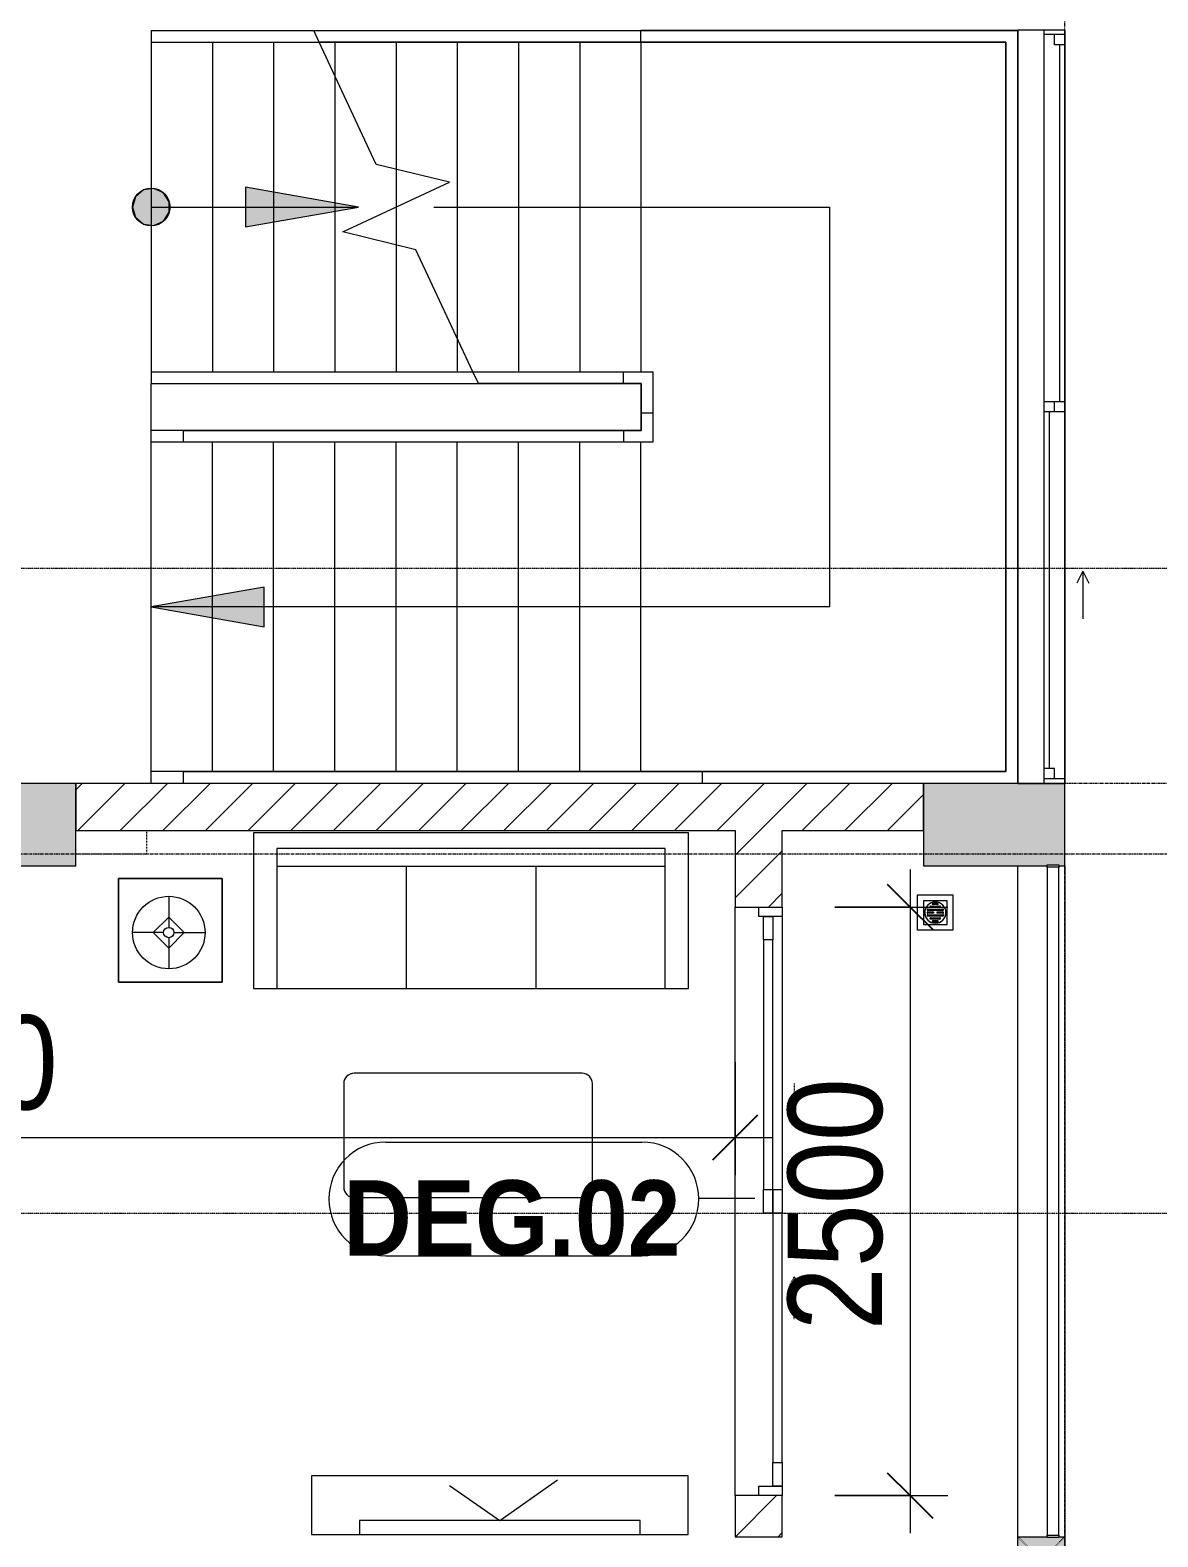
# Model space of a CAD drawing. Header units: millimetres. Extents: x 1591 to 239243, y -15958 to 82755.
# Drawn here: x 224857 to 229646, y 30637 to 37037 of the extents above; entities that cross this region are included whole.
import ezdxf

# ---------------------------------------------------------------- set-up
doc = ezdxf.new("R2010")
doc.units = ezdxf.units.MM
for name, pattern in [('Dash 1_8_', [6.35, 3.175, -3.175]), ('Dash Dot 3_16_', [7.9375, 4.7625, -1.5875, 0, -1.5875]), ('Dash_2_', [6, 3, -3]), ('Grid Line', [22.225, 12.7, -3.175, 3.175, -3.175])]:
    doc.linetypes.add(name, pattern=pattern)
for name, color, linetype, lineweight in [('0-1', 250, 'Continuous', 5), ('A-ANNO-DIMS', 211, 'Continuous', 9), ('A-ANNO-DIMS-160', 211, 'Continuous', 9), ('A-AREA', 32, 'Dash 1_8_', 9), ('A-DOOR', 31, 'Continuous', 9), ('A-DOOR-FRAM', 31, 'Continuous', 9), ('A-DOOR-HDLN', 31, 'Dash_2_', 9), ('A-DOOR-IDEN', 31, 'Continuous', 9), ('A-FLOR-1', 7, 'Continuous', 9), ('A-FLOR-2', 9, 'Continuous', 9), ('A-FLOR-HRAL', 11, 'Continuous', 9), ('A-GLAZ', 151, 'Continuous', 9), ('A-WALL', 113, 'Continuous', 9), ('A-WALL-3', 113, 'Continuous', 18), ('A-WALL-PATT-2', 111, 'Continuous', 9), ('G-ANNO-SYMB-1', 111, 'Dash Dot 3_16_', 18), ('I-FURN', 30, 'Continuous', 9), ('I-FURN-1', 254, 'Continuous', 9), ('M-EQPM-1', 254, 'Continuous', 9), ('S-COLS', 52, 'Continuous', 9), ('S-COLS-1', 52, 'Continuous', 5), ('S-COLS-2', 250, 'Continuous', 18), ('S-COLS-6', 52, 'Continuous', 18), ('S-COLS-HDLN', 52, 'Dash_2_', 9), ('S-GRID-1', 1, 'Grid Line', 9), ('S-STRS', 31, 'Continuous', 9), ('S-STRS-ANNO', 31, 'Continuous', 9), ('S-STRS-MBND', 31, 'Continuous', 9)]:
    doc.layers.add(name, color=color, linetype=linetype, lineweight=lineweight)
doc.styles.add('Arial_B_4', font='arialbd_0.ttf', dxfattribs={"width": 0.9, "height": 320})
doc.styles.add('UTM Avo', font='UTM Avo.ttf', dxfattribs={"width": 0.9, "height": 400})
doc.dimstyles.new('1_Dim_chi_tiet_2_5', dxfattribs={"dimscale": 304.8, "dimtxt": 399.720379, "dimasz": 0.629921, "dimexe": 0.524934, "dimexo": 0.0625, "dimgap": 0.052493, "dimtad": 1, "dimdec": 0, "dimrnd": 5, "dimzin": 0, "dimdsep": 46, "dimtxsty": 'UTM Avo', "dimblk1": 'OBLIQUE', "dimblk2": 'OBLIQUE', "dimsah": 1, "dimcen": 0.09, "dimdle": 0.524934, "dimazin": 0, "dimtfac": 1, "dimtdec": 4, "dimtix": 1, "dimtmove": 0, "dimatfit": 3, "dimfxl": 1.049869, "dimfxlon": 1, "dimtvp": 1, "dimtolj": 1, "dimtzin": 0, "dimarcsym": 2})
pattern_1 = [(45, (101998.83, 0), (-90.50967, 90.50967), [])]

# ---------------------------------------------------------------- blocks, each defined once
blk = doc.blocks.new('NCV_TKTC_KET CAU_rvt-1-TKCS_MB TẦNG 5')
at = {"layer": 'S-COLS-1'}
for points in [[(122208.4, 33486.9), (123052.6, 33486.9), (123052.6, 33836.9), (122052.6, 33836.9), (122052.6, 33486.9)], [(127044.5, 33486.9), (127177.6, 33486.9), (127177.6, 33491.9), (127227.6, 33491.9), (127227.6, 33486.9), (127252.6, 33486.9), (127252.4, 33836.9), (126652.6, 33836.9), (126652.6, 33486.9), (126771, 33486.9)]]:
    blk.add_hatch(color=256, dxfattribs=at).paths.add_polyline_path(points)
at = {"layer": 'A-FLOR-1'}
for p, q in [((123372.6, 35336.5), (123372.6, 35535.6)), ((123372.6, 33887.3), (123372.6, 35286.5))]:
    blk.add_line(p, q, dxfattribs=at)
at = {"layer": 'S-COLS-2'}
for p, q in [((123052.6, 33836.9), (122052.6, 33836.9)), ((123052.6, 33486.9), (123052.6, 33836.9)), ((126652.6, 33836.9), (126652.6, 33486.9)), ((127252.6, 33836.9), (126652.6, 33836.9)), ((127252.6, 33486.9), (127252.6, 33836.9)), ((122052.6, 33486.9), (123052.6, 33486.9)), ((126652.6, 33486.9), (127177.6, 33486.9)), ((127227.6, 33486.9), (127252.6, 33486.9))]:
    blk.add_line(p, q, dxfattribs=at)
blk = doc.blocks.new('THU NUOC - THU NUOC-455054-TKCS_MB TẦNG 5')
at = {"layer": 'M-EQPM-1'}
for p, q in [((-66.3, -70.6), (-66.3, 79.4)), ((-66.3, 79.4), (83.7, 79.4)), ((83.7, 79.4), (83.7, -70.6)), ((58.7, 54.4), (-41.3, 54.4)), ((-41.3, 54.4), (-41.3, -45.6)), ((-23.3, 19.6), (40.9, 19.6)), ((40.9, 13.6), (-23.3, 13.6)), ((-23.3, 7.2), (0.7, 7.2)), ((0.7, 1.2), (-23.3, 1.2)), ((-11, 32.1), (28.5, 32.1)), ((28.5, 26.1), (-11, 26.1)), ((-1.1, 44.5), (18.5, 44.5)), ((18.5, 38.5), (-1.1, 38.5)), ((0.7, 7.2), (0.7, 1.2)), ((16.7, 1.2), (16.7, 7.2)), ((16.7, 7.2), (40.9, 7.2)), ((40.9, 1.2), (16.7, 1.2)), ((58.7, -45.6), (58.7, 54.4)), ((-41.3, -45.6), (58.7, -45.6)), ((-23.3, -4.8), (40.9, -4.8)), ((40.9, -10.8), (-23.3, -10.8)), ((-11, -17.3), (28.5, -17.3)), ((28.5, -23.3), (-11, -23.3)), ((-1.1, -29.6), (18.5, -29.6)), ((18.5, -35.6), (-1.1, -35.6)), ((83.7, -70.6), (-66.3, -70.6))]:
    blk.add_line(p, q, dxfattribs=at)
for centre, radius, start, end in [((8.7, 4.4), 45, 0, 180), ((8.7, 4.4), 45, 360, 180), ((8.7, 4.4), 45, 180, 0), ((8.7, 4.4), 45, 180, 360), ((-23.3, 16.6), 3, 90, 270), ((-23.3, 4.2), 3, 90, 270), ((-11, 29.1), 3, 90, 270), ((-1.1, 41.5), 3, 90, 270), ((18.5, 41.5), 3, 270, 90), ((28.5, 29.1), 3, 270, 90), ((40.9, 16.6), 3, 270, 90), ((40.9, 4.2), 3, 270, 90), ((-23.3, -7.8), 3, 90, 270), ((-11, -20.3), 3, 90, 270), ((-1.1, -32.6), 3, 90, 270), ((18.5, -32.6), 3, 270, 90), ((28.5, -20.3), 3, 270, 90), ((40.9, -7.8), 3, 270, 90)]:
    blk.add_arc(centre, radius, start, end, dxfattribs=at)
blk = doc.blocks.new('LOBBY_SOFA_1 - LOBBY_SOFA_1-901220-TKCS_MB TẦNG 5')
at = {"layer": 'I-FURN'}
for p, q in [((-2556, 0), (-2556, -660)), ((-708, 0), (-2556, 0)), ((-708, -660), (-708, 0)), ((-2457, -66), (-2457, -660)), ((-807, -66), (-2457, -66)), ((-807, -660), (-807, -66)), ((-807, -143), (-2457, -143)), ((-1907, -143), (-1907, -660)), ((-1357, -143), (-1357, -660)), ((-3128.2, -193.5), (-2688.2, -193.5)), ((-3128.2, -633.5), (-3128.2, -193.5)), ((-2688.2, -193.5), (-2688.2, -633.5)), ((-2915.4, -269), (-2915.4, -401)), ((-2915.4, -357), (-2981.4, -423)), ((-2849.4, -423), (-2915.4, -357)), ((-2937.4, -423), (-3069.4, -423)), ((-2981.4, -423), (-2915.4, -489)), ((-2915.4, -489), (-2849.4, -423)), ((-2915.4, -445), (-2915.4, -577)), ((-2893.4, -423), (-2761.4, -423)), ((-2688.2, -633.5), (-3128.2, -633.5)), ((-2556, -660), (-708, -660)), ((-1160.3, -1020.5), (-2128.3, -1020.5)), ((-2172.3, -1064.5), (-2172.3, -1504.5)), ((-1116.3, -1504.5), (-1116.3, -1064.5)), ((-2128.3, -1548.5), (-1160.3, -1548.5))]:
    blk.add_line(p, q, dxfattribs=at)
for radius in [154, 22]:
    blk.add_circle((-2915.4, -423), radius, dxfattribs=at)
for centre, start, end in [((-2128.3, -1064.5), 90, 180), ((-1160.3, -1064.5), 0, 90), ((-2128.3, -1504.5), 180, 270), ((-1160.3, -1504.5), 270, 0)]:
    blk.add_arc(centre, 44, start, end, dxfattribs=at)
at = {"layer": 'I-FURN-1'}
for p, q in [((-708, 0), (-2556, 0)), ((-2556, 0), (-2556, -660)), ((-708, -660), (-708, 0)), ((-2688.2, -193.5), (-3128.2, -193.5)), ((-3128.2, -193.5), (-3128.2, -633.5)), ((-2688.2, -633.5), (-2688.2, -193.5)), ((-3128.2, -633.5), (-2688.2, -633.5)), ((-2556, -660), (-708, -660)), ((-1160.3, -1020.5), (-2128.3, -1020.5)), ((-2172.3, -1064.5), (-2172.3, -1504.5)), ((-1116.3, -1504.5), (-1116.3, -1064.5)), ((-2128.3, -1548.5), (-1160.3, -1548.5))]:
    blk.add_line(p, q, dxfattribs=at)
for centre, start, end in [((-2128.3, -1064.5), 90, 180), ((-1160.3, -1064.5), 0, 90), ((-2128.3, -1504.5), 180, 270), ((-1160.3, -1504.5), 270, 0)]:
    blk.add_arc(centre, 44, start, end, dxfattribs=at)
blk = doc.blocks.new('RES_BAN AN - RES_BAN AN-901223-TKCS_MB TẦNG 5')
at = {"layer": 'I-FURN-1'}
for p, q in [((1600, 0), (0, 0)), ((0, 0), (0, -250)), ((1600, -250), (1600, 0)), ((0, -250), (1600, -250))]:
    blk.add_line(p, q, dxfattribs=at)
blk = doc.blocks.new('KE TIVI-2 - KE TIVI-2-885819-TKCS_MB TẦNG 5')
at = {"layer": 'I-FURN-1'}
for p, q in [((-595.6, 0), (-595.6, -60)), ((595.6, 0), (-595.6, 0)), ((-595.6, -60), (595.6, -60)), ((0, -60), (-245.7, -232.1)), ((213, -209.1), (0, -60)), ((595.6, -60), (595.6, 0))]:
    blk.add_line(p, q, dxfattribs=at)
blk = doc.blocks.new('NCV_TKTC_TANG 5_rvt-1-TKCS_MB TẦNG 5')
at = {"layer": 'A-FLOR-2'}
blk.add_line((125852.6, 30812.4), (125852.6, 33312.4), dxfattribs=at)
at = {"layer": 'I-FURN-1'}
blk.add_blockref('LOBBY_SOFA_1 - LOBBY_SOFA_1-901220-TKCS_MB TẦNG 5', (126362.6, 33626.9), dxfattribs=at)
at = {"layer": 'I-FURN-1', "rotation": 180}
for name, p in [('RES_BAN AN - RES_BAN AN-901223-TKCS_MB TẦNG 5', (125652.9, 30646.9)), ('KE TIVI-2 - KE TIVI-2-885819-TKCS_MB TẦNG 5', (124852.9, 30646.9))]:
    blk.add_blockref(name, p, dxfattribs=at)
at = {"layer": 'M-EQPM-1', "rotation": 180}
blk.add_blockref('THU NUOC - THU NUOC-455054-TKCS_MB TẦNG 5', (126711.3, 33293), dxfattribs=at)
blk = doc.blocks.new('Top Rail Type - Top Rail_Internal_-953867-TKCS_MB TẦNG 5')
at = {"layer": 'A-FLOR-HRAL'}
for p, q in [((124063, 37035.2), (125452.6, 37035.2)), ((125452.6, 36985.2), (125452.6, 37035.2)), ((125452.6, 37035.2), (127052.2, 37035.2)), ((127052.2, 37035.2), (127052.2, 33837.3)), ((125452.6, 36985.2), (124086.3, 36985.2)), ((127002.2, 36985.2), (125452.6, 36985.2)), ((127002.2, 33887.3), (127002.2, 36985.2)), ((123510.2, 33837.3), (123510.2, 33887.3)), ((123510.2, 33887.3), (125452.6, 33887.3)), ((125452.6, 33887.3), (125712.6, 33887.3)), ((125712.6, 33887.3), (127002.2, 33887.3)), ((125712.6, 33887.3), (125712.6, 33837.3)), ((125452.6, 33837.3), (123510.2, 33837.3)), ((125712.6, 33837.3), (125452.6, 33837.3)), ((127052.2, 33837.3), (125712.6, 33837.3))]:
    blk.add_line(p, q, dxfattribs=at)
blk = doc.blocks.new('Top Rail Type - Top Rail_Internal_-V7-TKCS_MB TẦNG 5')
at = {"layer": 'A-FLOR-HRAL'}
for p, q in [((124063, 37035.2), (125452.6, 37035.2)), ((125452.6, 37035.2), (127052.2, 37035.2)), ((127052.2, 37035.2), (127052.2, 33837.3)), ((124086.3, 36985.2), (125452.6, 36985.2)), ((125452.6, 36985.2), (127002.2, 36985.2)), ((127002.2, 36985.2), (127002.2, 33887.3)), ((123372.6, 33837.3), (123372.6, 33887.3)), ((125712.6, 33887.3), (123372.6, 33887.3)), ((127002.2, 33887.3), (125712.6, 33887.3)), ((125712.6, 33837.3), (123372.6, 33837.3)), ((127052.2, 33837.3), (125712.6, 33837.3))]:
    blk.add_line(p, q, dxfattribs=at)
blk = doc.blocks.new('Top Rail Type - Top Rail_Internal_-V8-TKCS_MB TẦNG 5')
at = {"layer": 'A-FLOR-HRAL'}
for p, q in [((123372.6, 37035.2), (123372.6, 36985.2)), ((123372.6, 37035.2), (124063, 37035.2)), ((124086.3, 36985.2), (124063, 37035.2)), ((123372.6, 36985.2), (124086.3, 36985.2))]:
    blk.add_line(p, q, dxfattribs=at)
blk = doc.blocks.new('Top Rail Type - Top Rail_Internal_-953883-TKCS_MB TẦNG 5')
at = {"layer": 'A-FLOR-HRAL'}
for p, q in [((124738.8, 35586), (125378, 35586)), ((125378, 35536), (125378, 35586)), ((125378, 35586), (125503, 35586)), ((125503, 35586), (125503, 35461)), ((125378, 35536), (124762.1, 35536)), ((125453, 35536), (125378, 35536)), ((125453, 35461), (125453, 35536)), ((125453, 35411.5), (125453, 35461)), ((125503, 35461), (125503, 35411.5)), ((125453, 35411.5), (125503, 35411.5)), ((125453, 35336.5), (125453, 35411.5)), ((125503, 35411.5), (125503, 35286.5)), ((123510.2, 35286.5), (123510.2, 35336.5)), ((123510.2, 35336.5), (125378, 35336.5)), ((125378, 35336.5), (125453, 35336.5)), ((125378, 35336.5), (125378, 35286.5)), ((125378, 35286.5), (123510.2, 35286.5)), ((125503, 35286.5), (125378, 35286.5))]:
    blk.add_line(p, q, dxfattribs=at)
blk = doc.blocks.new('Top Rail Type - Top Rail_Internal_-V9-TKCS_MB TẦNG 5')
at = {"layer": 'A-FLOR-HRAL'}
for p, q in [((124738.8, 35586), (125378, 35586)), ((125378, 35586), (125503, 35586)), ((125503, 35586), (125503, 35411.5)), ((124762.1, 35536), (125378, 35536)), ((125378, 35536), (125453, 35536)), ((125453, 35536), (125453, 35411.5)), ((125453, 35411.5), (125453, 35336.5)), ((125503, 35411.5), (125503, 35286.5)), ((123372.6, 35286.5), (123372.6, 35336.5)), ((125378, 35336.5), (123372.6, 35336.5)), ((125453, 35336.5), (125378, 35336.5)), ((125378, 35286.5), (123372.6, 35286.5)), ((125503, 35286.5), (125378, 35286.5))]:
    blk.add_line(p, q, dxfattribs=at)
blk = doc.blocks.new('Top Rail Type - Top Rail_Internal_-V10-TKCS_MB TẦNG 5')
at = {"layer": 'A-FLOR-HRAL'}
for p, q in [((123372.6, 35586), (123372.6, 35536)), ((123372.6, 35586), (124738.8, 35586)), ((124762.1, 35536), (124738.8, 35586)), ((123372.6, 35536), (124762.1, 35536))]:
    blk.add_line(p, q, dxfattribs=at)
blk = doc.blocks.new('G1_SOF - BO TRU - 200x200-V36-TKCS_MB TẦNG 5')
at = {"layer": 'S-COLS'}
blk.add_hatch(color=256, dxfattribs=at).paths.add_polyline_path([(100, 100), (-100, 100), (-99.9, -100), (-75, -99.6), (-75, -96.6), (-25, -96.6), (-25, -100), (100, -99.6), (100, 0.4)])
at = {"layer": 'S-COLS-6'}
for p, q in [((-100, 100), (100, 100)), ((-100, -100), (-100, 100)), ((100, 100), (100, -100)), ((-75, -100), (-100, -100)), ((100, -100), (-25, -100))]:
    blk.add_line(p, q, dxfattribs=at)
at = {"layer": 'S-COLS-HDLN'}
for p, q in [((100, -100), (-100, 100)), ((-100, -100), (100, 100))]:
    blk.add_line(p, q, dxfattribs=at)
blk = doc.blocks.new('1_FAMILY RVT - W01-WxH 1000x3200-3536800-TKCS_MB TẦNG 5')
at = {"layer": 'A-GLAZ'}
for p, q in [((698.4, 172.39), (749.2, 197.79)), ((698.4, 172.39), (749.2, 146.99)), ((698.4, 172.39), (901.6, 172.39)), ((-1600, 96.19), (-1600, -103.81)), ((1600, 96.19), (-1600, 96.19)), ((-1600, 96.19), (-1536.5, 96.19)), ((-1580.95, 96.19), (-1580.95, 7.29)), ((-1536.5, 96.19), (-22.225, 96.19)), ((-1536.5, 96.19), (-1536.5, 51.74)), ((-1536.5, 73.965), (-22.225, 73.965)), ((-22.225, 7.29), (-22.225, 96.19)), ((-22.225, 96.19), (22.225, 96.19)), ((22.225, 96.19), (1580.95, 96.19)), ((22.225, 96.19), (22.225, 7.29)), ((1580.95, 96.19), (1600, 96.19)), ((1580.95, 96.19), (1580.95, 7.29)), ((1600, -103.81), (1600, 96.19)), ((-1600, 7.29), (-1580.95, 7.29)), ((-1536.5, 51.74), (-1580.95, 51.74)), ((-1580.95, 7.29), (-22.225, 7.29)), ((22.225, 51.74), (-22.225, 51.74)), ((-22.225, 7.29), (22.225, 7.29)), ((22.225, 29.515), (1536.5, 29.515)), ((22.225, 7.29), (1536.5, 7.29)), ((1536.5, 51.74), (1536.5, 7.29)), ((1580.95, 51.74), (1536.5, 51.74)), ((1536.5, 7.29), (1600, 7.29)), ((-1600, -103.81), (1600, -103.81))]:
    blk.add_line(p, q, dxfattribs=at)
blk = doc.blocks.new('Railing - 50 x 10mm-1251311-TKCS_MB TẦNG 5')
at = {"layer": 'A-FLOR-HRAL'}
for p, q in [((25, 5), (-25, 5)), ((-25, 5), (-25, -5)), ((25, -5), (25, 5)), ((-25, -5), (25, -5))]:
    blk.add_line(p, q, dxfattribs=at)
blk = doc.blocks.new('Railing - Railing-3262939-TKCS_MB TẦNG 5')
at = {"layer": 'A-FLOR-HRAL'}
for p, q in [((127177.6, 33481.9), (127177.6, 30644)), ((127227.6, 30644), (127227.6, 33481.9))]:
    blk.add_line(p, q, dxfattribs=at)
at = {"extrusion": (0, 0, -1), "zscale": -1}
for p in [(-127202.6, 33486.9), (-127202.6, 30639)]:
    blk.add_blockref('Railing - 50 x 10mm-1251311-TKCS_MB TẦNG 5', p, dxfattribs=at)
blk = doc.blocks.new('DEG_02-DEG_03 - DEG_02-2500x2400mm-CỬA ĐI 02 CÁNH TRƯỢT-841416-TKCS_MB TẦNG 5')
at = {"layer": 'A-DOOR'}
for p, q in [((-1210, -100), (-1210, -60)), ((-1210, -60), (-1110, -60)), ((-1110, -60), (-1110, -100)), ((-50, -60), (-1110, -60)), ((-50, -60), (-50, -20)), ((-50, -20), (50, -20)), ((50, -60), (-50, -60)), ((-50, -100), (-50, -60)), ((-50, -60), (50, -60)), ((50, -20), (50, -60)), ((1110, -20), (50, -20)), ((50, -60), (1110, -60)), ((50, -60), (50, -100)), ((1110, -60), (1110, -20)), ((1110, -20), (1210, -20)), ((1210, -60), (1110, -60)), ((1210, -20), (1210, -60)), ((-1110, -100), (-1210, -100)), ((-1110, -100), (-50, -100)), ((50, -100), (-50, -100))]:
    blk.add_line(p, q, dxfattribs=at)
at = {"layer": 'A-DOOR-FRAM'}
for p, q in [((-1250, 0), (-1210, 0)), ((-1250, -100), (-1250, 0)), ((-1210, 0), (-1210, -100)), ((1210, -100), (1210, 0)), ((1210, 0), (1250, 0)), ((1250, 0), (1250, -100)), ((-1210, -100), (-1250, -100)), ((1250, -100), (1210, -100))]:
    blk.add_line(p, q, dxfattribs=at)
at = {"layer": 'A-DOOR-HDLN'}
for p, q in [((-500.4, -151.1), (-320.4, -151.1)), ((-320.4, -151.1), (-355, -131.1)), ((-320.4, -151.1), (-355, -171.1)), ((320.4, -151.1), (355, -131.1)), ((320.4, -151.1), (355, -171.1)), ((500.4, -151.1), (320.4, -151.1))]:
    blk.add_line(p, q, dxfattribs=at)
blk = doc.blocks.new('DIMBLOCK68-TKCS_MB TẦNG 5')
at = {"layer": 'A-ANNO-DIMS-160'}
for p, q in [((221051.4, 32653.2), (221051.4, 32173.2)), ((221051.4, 32333.2), (221051.4, 32653.2)), ((227851.4, 32653.2), (227851.4, 32173.2)), ((227851.4, 32333.2), (227851.4, 32653.2)), ((220891.4, 32333.2), (228011.4, 32333.2))]:
    blk.add_line(p, q, dxfattribs=at)
at = {"layer": 'A-ANNO-DIMS-160', "lineweight": 25}
for p, q in [((221051.4, 32333.2), (221147.4, 32429.2)), ((227851.4, 32333.2), (227947.4, 32429.2)), ((221051.4, 32333.2), (220955.4, 32237.2)), ((227851.4, 32333.2), (227755.4, 32237.2))]:
    blk.add_line(p, q, dxfattribs=at)
at = {"layer": 'A-ANNO-DIMS-160', "color": 0, "insert": (223903.6, 32852.8), "char_height": 400, "width": 1314.636, "attachment_point": 1, "line_spacing_factor": 1.110334, "style": 'UTM Avo'}
blk.add_mtext('6800', dxfattribs=at)
blk = doc.blocks.new('_Oblique')
at = {"color": 0, "linetype": 'ByBlock', "lineweight": -2}
blk.add_line((-0.5, -0.5), (0.5, 0.5), dxfattribs=at)
blk = doc.blocks.new('DIMBLOCK215-TKCS_MB TẦNG 5')
at = {"layer": 'A-ANNO-DIMS-160'}
for p, q in [((228594.6, 33472.4), (228594.6, 30652.4)), ((228274.6, 33312.4), (228754.6, 33312.4)), ((228594.6, 33312.4), (228274.6, 33312.4)), ((228274.6, 30812.4), (228754.6, 30812.4)), ((228594.6, 30812.4), (228274.6, 30812.4))]:
    blk.add_line(p, q, dxfattribs=at)
at = {"layer": 'A-ANNO-DIMS-160', "lineweight": 25}
for p, q in [((228594.6, 33312.4), (228498.6, 33408.4)), ((228594.6, 33312.4), (228690.6, 33216.4)), ((228594.6, 30812.4), (228498.6, 30908.4)), ((228594.6, 30812.4), (228690.6, 30716.4))]:
    blk.add_line(p, q, dxfattribs=at)
at = {"layer": 'A-ANNO-DIMS-160', "color": 0, "insert": (228075, 31514.6), "char_height": 400, "width": 1314.636, "attachment_point": 1, "rotation": 90, "line_spacing_factor": 1.110334, "style": 'UTM Avo'}
blk.add_mtext('2500', dxfattribs=at)
blk = doc.blocks.new('STN_Door Tag - STN_Door Tag-1788670-TKCS_MB TẦNG 5')
at = {"layer": 'A-DOOR-IDEN'}
for p, q in [((-3.37, 1.495), (3.431, 1.495)), ((-3.37, -1.524), (3.431, -1.524))]:
    blk.add_line(p, q, dxfattribs=at)
for centre, start, end in [((-3.37, -0.015), 90, 270), ((3.431, -0.015), 270, 90)]:
    blk.add_arc(centre, 1.509, start, end, dxfattribs=at)

msp = doc.modelspace()

# ---------------------------------------------------------------- hatches: boundary and pattern name
at = {"layer": 'A-WALL-PATT-2'}
h = msp.add_hatch(dxfattribs=at)
h.set_pattern_fill('FP_1', color=256, style=0, pattern_type=2)
h.set_pattern_definition(pattern_1)
h.paths.add_polyline_path([(228651.4, 33636.9), (228651.4, 33836.9), (225051.4, 33836.9), (225051.4, 33636.9), (228640.3, 33636.9)])
h = msp.add_hatch(dxfattribs=at)
h.set_pattern_fill('FP_1', color=256, style=0, pattern_type=2)
h.set_pattern_definition(pattern_1)
h.paths.add_polyline_path([(228051.4, 30637.5), (228051.4, 30812.4), (227851.4, 30812.4), (227851.4, 30637.5), (227951.4, 30637.5)])
h.paths.add_polyline_path([(227951.4, 33312.4), (228051.4, 33312.4), (228051.4, 33636.9), (227851.4, 33636.9), (227851.4, 33312.4)])
at = {"layer": 'S-STRS-ANNO'}
h = msp.add_hatch(color=256, dxfattribs=at)
edge = h.paths.add_edge_path()
edge.add_arc((225371.4, 36285.6), 80, 0, 360)
for points in [[(225382.8, 36206.4), (225423.8, 36225.1), (225448.2, 36263), (225448.2, 36308.1), (225423.8, 36346), (225382.8, 36364.8), (225338.2, 36358.4), (225304.1, 36328.8), (225291.4, 36285.6), (225304.1, 36242.3), (225338.2, 36212.8)], [(225771.4, 36200.9), (226251.4, 36285.6), (225771.4, 36370.2), (225771.4, 36315.7)], [(225851.4, 34502.3), (225851.4, 34671.6), (225371.4, 34586.9), (225819.2, 34508)]]:
    msp.add_hatch(color=256, dxfattribs=at).paths.add_polyline_path(points)

# ---------------------------------------------------------------- linework, layer by layer
at = {"layer": 'A-AREA'}
for p, q in [((225351.3, 33636.9), (225351.3, 33536.9)), ((225351.3, 33536.9), (225051.4, 33536.9))]:
    msp.add_line(p, q, dxfattribs=at)
at = {"layer": 'A-DOOR-IDEN'}
msp.add_line((227935.1, 32074.2), (227697, 32074.2), dxfattribs=at)
at = {"layer": 'A-WALL'}
for p, q in [((229051.4, 30637.4), (229051.4, 33486.9)), ((229251.4, 33486.9), (229251.4, 30637.4)), ((227851.4, 30812.4), (227851.4, 33312.4)), ((228051.4, 33272.4), (228051.4, 32112.4))]:
    msp.add_line(p, q, dxfattribs=at)
at = {"layer": 'A-WALL-3'}
for p, q in [((228651.4, 33836.9), (225051.4, 33836.9)), ((225051.4, 33836.9), (225051.4, 33636.9)), ((228651.4, 33636.9), (228651.4, 33836.9)), ((225051.4, 33636.9), (227851.4, 33636.9)), ((227851.4, 33636.9), (227851.4, 33312.4)), ((228051.4, 33636.9), (228651.4, 33636.9)), ((228051.4, 33312.4), (228051.4, 33636.9)), ((227851.4, 33312.4), (227951.4, 33312.4)), ((227951.4, 30812.4), (227851.4, 30812.4)), ((227851.4, 30812.4), (227851.4, 30637.5)), ((228051.4, 30637.5), (228051.4, 30812.4)), ((227851.4, 30637.5), (228051.4, 30637.5))]:
    msp.add_line(p, q, dxfattribs=at)
at = {"layer": 'G-ANNO-SYMB-1'}
for p, q in [((130746.6, 34751.5), (236925.7, 34751.5)), ((130746.6, 32011.5), (236925.7, 32011.5))]:
    msp.add_line(p, q, dxfattribs=at)
at = {"layer": 'S-GRID-1'}
for p, q in [((229251.4, 19118.3), (229251.4, 76659.6)), ((227946.4, 33836.9), (138442.9, 33836.9)), ((231946.4, 33836.9), (227946.4, 33836.9)), ((229978.4, 33536.9), (136410.9, 33536.9))]:
    msp.add_line(p, q, dxfattribs=at)
at = {"layer": 'S-STRS'}
for p, q in [((225371.4, 37035.6), (225631.4, 37035.6)), ((225631.4, 37035.6), (225891.4, 37035.6)), ((225891.4, 37035.6), (226061.7, 37035.6)), ((226061.7, 37035.6), (226151.4, 37035.6)), ((226151.4, 37035.6), (226411.4, 37035.6)), ((226411.4, 37035.6), (226671.4, 37035.6)), ((226671.4, 37035.6), (226931.4, 37035.6)), ((226931.4, 37035.6), (227191.4, 37035.6)), ((227191.4, 37035.6), (227451.4, 37035.6)), ((229051.4, 37035.6), (227451.4, 37035.6)), ((225371.4, 36985.2), (225371.4, 35586)), ((225631.4, 36985.2), (225631.4, 35586)), ((225891.4, 36985.2), (225891.4, 35586)), ((226151.4, 36985.2), (226151.4, 36843.2)), ((226411.4, 36985.2), (226411.4, 36446.3)), ((226671.4, 36985.2), (226671.4, 35728)), ((226931.4, 36985.2), (226931.4, 35586)), ((227191.4, 36985.2), (227191.4, 35586)), ((227451.4, 36985.2), (227451.4, 35586)), ((226151.4, 36843.2), (226151.4, 35586)), ((226411.4, 36446.3), (226411.4, 36285.6)), ((226411.4, 36285.6), (226411.4, 36124.9)), ((226411.4, 36124.9), (226411.4, 35586)), ((226671.4, 35728), (226671.4, 35586)), ((225371.4, 35535.6), (225631.4, 35535.6)), ((225631.4, 35535.6), (225891.4, 35535.6)), ((225891.4, 35535.6), (226151.4, 35535.6)), ((226151.4, 35535.6), (226411.4, 35535.6)), ((226411.4, 35535.6), (226671.4, 35535.6)), ((226671.4, 35535.6), (226761.1, 35535.6)), ((226761.1, 35535.6), (226931.4, 35535.6)), ((226931.4, 35535.6), (227191.4, 35535.6)), ((227191.4, 35535.6), (227451.4, 35535.6)), ((227451.4, 35535.6), (227451.4, 35336.9)), ((225631.4, 35336.9), (225371.4, 35336.9)), ((225891.4, 35336.9), (225631.4, 35336.9)), ((226151.4, 35336.9), (225891.4, 35336.9)), ((226411.4, 35336.9), (226151.4, 35336.9)), ((226671.4, 35336.9), (226411.4, 35336.9)), ((226931.4, 35336.9), (226671.4, 35336.9)), ((227191.4, 35336.9), (226931.4, 35336.9)), ((227451.4, 35336.9), (227191.4, 35336.9)), ((225371.4, 33887.3), (225371.4, 35286.5)), ((225631.4, 33887.3), (225631.4, 35286.5)), ((225891.4, 33887.3), (225891.4, 35286.5)), ((226151.4, 33887.3), (226151.4, 35286.5)), ((226411.4, 33887.3), (226411.4, 35286.5)), ((226671.4, 33887.3), (226671.4, 35286.5)), ((226931.4, 33887.3), (226931.4, 35286.5)), ((227191.4, 33887.3), (227191.4, 35286.5)), ((227451.4, 33887.3), (227451.4, 35286.5))]:
    msp.add_line(p, q, dxfattribs=at)
at = {"layer": 'S-STRS-ANNO'}
for p, q in [((225338.2, 36358.4), (225304.1, 36328.8)), ((225382.8, 36364.8), (225338.2, 36358.4)), ((225423.8, 36346), (225382.8, 36364.8)), ((226251.4, 36285.6), (225771.4, 36370.2)), ((225771.4, 36370.2), (225771.4, 36315.7)), ((225304.1, 36328.8), (225291.4, 36285.6)), ((225448.2, 36308.1), (225423.8, 36346)), ((225448.2, 36263), (225448.2, 36308.1)), ((225771.4, 36315.7), (225771.4, 36200.9)), ((225291.4, 36285.6), (225304.1, 36242.3)), ((225304.1, 36242.3), (225338.2, 36212.8)), ((225371.4, 36285.6), (225631.4, 36285.6)), ((225382.8, 36206.4), (225423.8, 36225.1)), ((225423.8, 36225.1), (225448.2, 36263)), ((225631.4, 36285.6), (225891.4, 36285.6)), ((225771.4, 36200.9), (226251.4, 36285.6)), ((225891.4, 36285.6), (226151.4, 36285.6)), ((226151.4, 36285.6), (226251.4, 36285.6)), ((226571.4, 36285.6), (226671.4, 36285.6)), ((226671.4, 36285.6), (226931.4, 36285.6)), ((226931.4, 36285.6), (227191.4, 36285.6)), ((227191.4, 36285.6), (227451.4, 36285.6)), ((227451.4, 36285.6), (228251.4, 36285.6)), ((228251.4, 36285.6), (228251.4, 34586.9)), ((225338.2, 36212.8), (225382.8, 36206.4)), ((225851.4, 34671.6), (225371.4, 34586.9)), ((225851.4, 34502.3), (225851.4, 34671.6)), ((225631.4, 34586.9), (225371.4, 34586.9)), ((225371.4, 34586.9), (225819.2, 34508)), ((225891.4, 34586.9), (225631.4, 34586.9)), ((226151.4, 34586.9), (225891.4, 34586.9)), ((226411.4, 34586.9), (226151.4, 34586.9)), ((226671.4, 34586.9), (226411.4, 34586.9)), ((226931.4, 34586.9), (226671.4, 34586.9)), ((227191.4, 34586.9), (226931.4, 34586.9)), ((227451.4, 34586.9), (227191.4, 34586.9)), ((228251.4, 34586.9), (227451.4, 34586.9)), ((225819.2, 34508), (225851.4, 34502.3))]:
    msp.add_line(p, q, dxfattribs=at)
msp.add_circle((225371.4, 36285.6), 80, dxfattribs=at)
at = {"layer": 'S-STRS-MBND'}
for p, q in [((226326.9, 36466.8), (226085.2, 36985.2)), ((226638, 36391.2), (226326.9, 36466.8)), ((226184.8, 36179.9), (226638, 36391.2)), ((226495.9, 36104.3), (226184.8, 36179.9)), ((226737.6, 35586), (226495.9, 36104.3))]:
    msp.add_line(p, q, dxfattribs=at)

# ---------------------------------------------------------------- block references
at = {"layer": '0-1'}
for name in ['NCV_TKTC_KET CAU_rvt-1-TKCS_MB TẦNG 5', 'NCV_TKTC_TANG 5_rvt-1-TKCS_MB TẦNG 5']:
    msp.add_blockref(name, (101998.8, 0), dxfattribs=at)
at = {"layer": 'A-DOOR', "rotation": 90.0000000000001}
msp.add_blockref('DEG_02-DEG_03 - DEG_02-2500x2400mm-CỬA ĐI 02 CÁNH TRƯỢT-841416-TKCS_MB TẦNG 5', (227951.4, 32062.4), dxfattribs=at)
at = {"layer": 'A-DOOR-IDEN', "xscale": 159.9999999999999, "yscale": 159.9999999999999, "zscale": 159.9999999999999}
msp.add_blockref('STN_Door Tag - STN_Door Tag-1788670-TKCS_MB TẦNG 5', (226906.6, 32074.8), dxfattribs=at)
at = {"layer": 'A-FLOR-HRAL'}
for name in ['Top Rail Type - Top Rail_Internal_-V7-TKCS_MB TẦNG 5', 'Top Rail Type - Top Rail_Internal_-V8-TKCS_MB TẦNG 5', 'Top Rail Type - Top Rail_Internal_-953867-TKCS_MB TẦNG 5', 'Top Rail Type - Top Rail_Internal_-V9-TKCS_MB TẦNG 5', 'Top Rail Type - Top Rail_Internal_-V10-TKCS_MB TẦNG 5', 'Top Rail Type - Top Rail_Internal_-953883-TKCS_MB TẦNG 5', 'Railing - Railing-3262939-TKCS_MB TẦNG 5']:
    msp.add_blockref(name, (101998.8, 0), dxfattribs=at)
at = {"layer": 'A-GLAZ', "rotation": 270}
msp.add_blockref('1_FAMILY RVT - W01-WxH 1000x3200-3536800-TKCS_MB TẦNG 5', (229155.2, 35437.4), dxfattribs=at)
at = {"layer": 'S-COLS', "rotation": 180}
msp.add_blockref('G1_SOF - BO TRU - 200x200-V36-TKCS_MB TẦNG 5', (229151.4, 30537.4), dxfattribs=at)

# ---------------------------------------------------------------- texts
at = {"layer": 'A-DOOR-IDEN', "insert": (226903.3, 31989.5), "char_height": 320, "width": 1467.36, "attachment_point": 5, "line_spacing_factor": 0.936439, "style": 'Arial_B_4'}
msp.add_mtext('\\pt7.2,14.4,21.6,28.8,36,43.2,50.4,57.6,64.8,72,79.2,86.4,93.6,100.8,108,115.2,122.4,129.6,136.8,144,151.2,158.4,165.6,172.8,180,187.2,194.4,201.6,208.8,216,223.2,230.4;DEG.02', dxfattribs=at)

# ---------------------------------------------------------------- dimensions: what is measured, and where the dimension line sits
at = {"layer": 'A-ANNO-DIMS'}
dim = msp.add_linear_dim(base=(228594.6, 30812.4), p1=(228274.6, 33312.4), p2=(228274.6, 30812.4), angle=90, dimstyle='1_Dim_chi_tiet_2_5', override={"dimpost": '<>', "dimfxl": 2500}, dxfattribs=at)
dim.commit()
dim.dimension.update_dxf_attribs({"geometry": 'DIMBLOCK215-TKCS_MB TẦNG 5', "text_midpoint": (228371.6, 32062.4)})
dim = msp.add_linear_dim(base=(227851.4, 32333.2), p1=(221051.4, 32653.2), p2=(227851.4, 32653.2), dimstyle='1_Dim_chi_tiet_2_5', override={"dimpost": '<>', "dimfxl": 6800}, dxfattribs=at)
dim.commit()
dim.dimension.update_dxf_attribs({"geometry": 'DIMBLOCK68-TKCS_MB TẦNG 5', "text_midpoint": (224451.4, 32556.2)})

doc.saveas('drawing.dxf')
